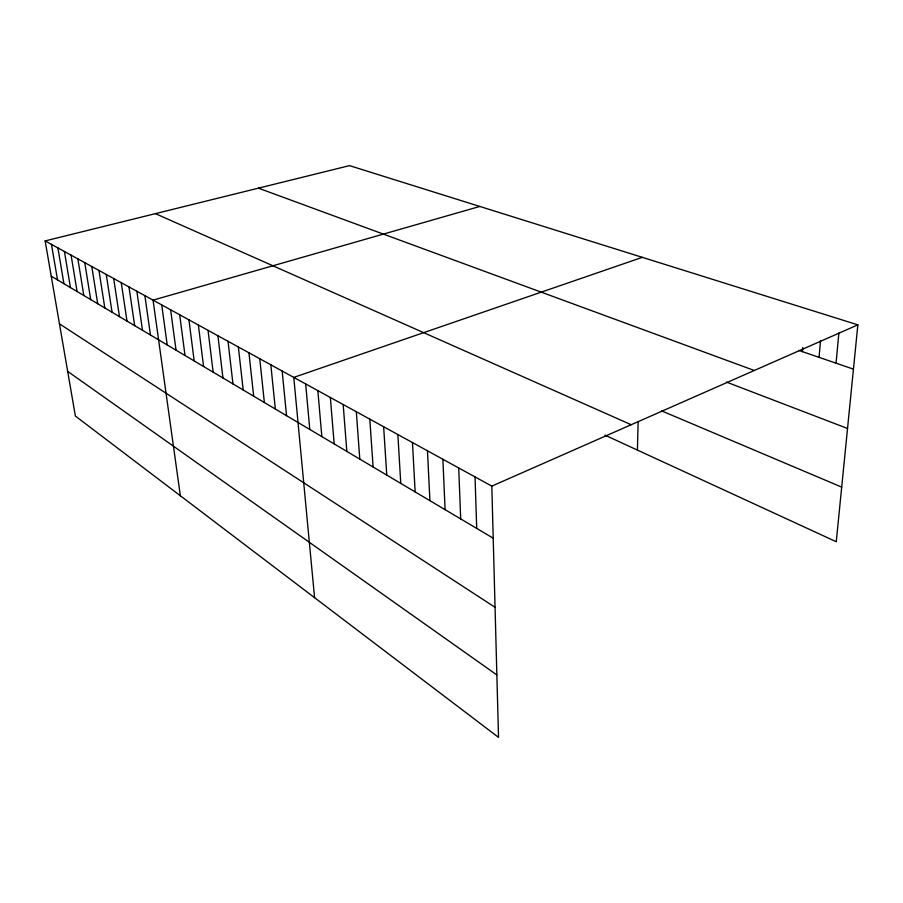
<?xml version="1.0" encoding="UTF-8"?>
<svg xmlns="http://www.w3.org/2000/svg" width="903" height="903" viewBox="0 0 903 903"><rect width="100%" height="100%" fill="white"/><g stroke="black" fill="none" stroke-linecap="round" stroke-linejoin="round"><path stroke-width="1.35" d="M637.405 450.089L638.128 421.746M802.44 351.651L802.778 347.486M819.055 357.351L820.522 340.533M836.054 363.187L838.864 333.026M45.15 240.909L491.819 486.13L498.524 737.367L75.378 416.046L45.15 240.909L349.506 165.633L857.85 324.854L836.257 541.732L604.931 435.122M491.819 486.13L857.85 324.854M642.315 257.344L293.768 377.398L314.571 597.684M479.82 206.448L153.058 300.146L180.352 495.758M798.681 350.364L853.437 369.146M258.439 188.163L754.287 370.478M726.452 382.082L847.533 428.474M661.685 410.91L841.698 487.112M155.418 213.639L631.186 424.726M51.245 276.194L493.207 538.188M59.463 323.85L495.058 607.301M67.669 371.37L496.864 674.936M51.46 244.374L57.532 279.93M57.894 247.896L63.932 283.723M64.429 251.497L70.445 287.583M71.089 255.143L77.082 291.511M77.861 258.868L83.832 295.518M84.769 262.66L90.695 299.593M91.79 266.509L97.693 303.735M98.958 270.448L104.816 307.957M106.249 274.444L112.074 312.257M113.676 278.53L119.467 316.637M121.25 282.684L126.996 321.107M128.971 286.928L134.671 325.656M136.85 291.251L142.493 330.284M144.875 295.653L150.462 335.013M161.739 304.909L167.213 344.946M170.611 309.785L176.029 350.161M179.674 314.752L185.013 355.5M188.919 319.831L194.19 360.94M198.378 325.024L203.57 366.494M208.04 330.329L213.153 372.183M217.928 335.758L222.951 377.985M228.03 341.3L232.963 383.922M238.358 346.978L243.2 389.983M248.935 352.78L253.664 396.191M259.748 358.717L264.376 402.535M270.821 364.801L275.336 409.036M282.165 371.02L286.544 415.685M305.666 383.933L309.785 429.456M317.856 390.627L321.84 436.6M330.351 397.478L334.178 443.915M343.174 404.521L346.831 451.41M356.313 411.734L359.8 459.108M369.801 419.139L373.108 466.986M383.64 426.735L386.755 475.08M397.862 434.535L400.763 483.387M412.457 442.549L415.143 491.909M427.458 450.789L429.918 500.668M442.876 459.255L445.089 509.664M458.724 467.957L460.688 518.909M475.034 476.908L476.716 528.413"/></g></svg>
